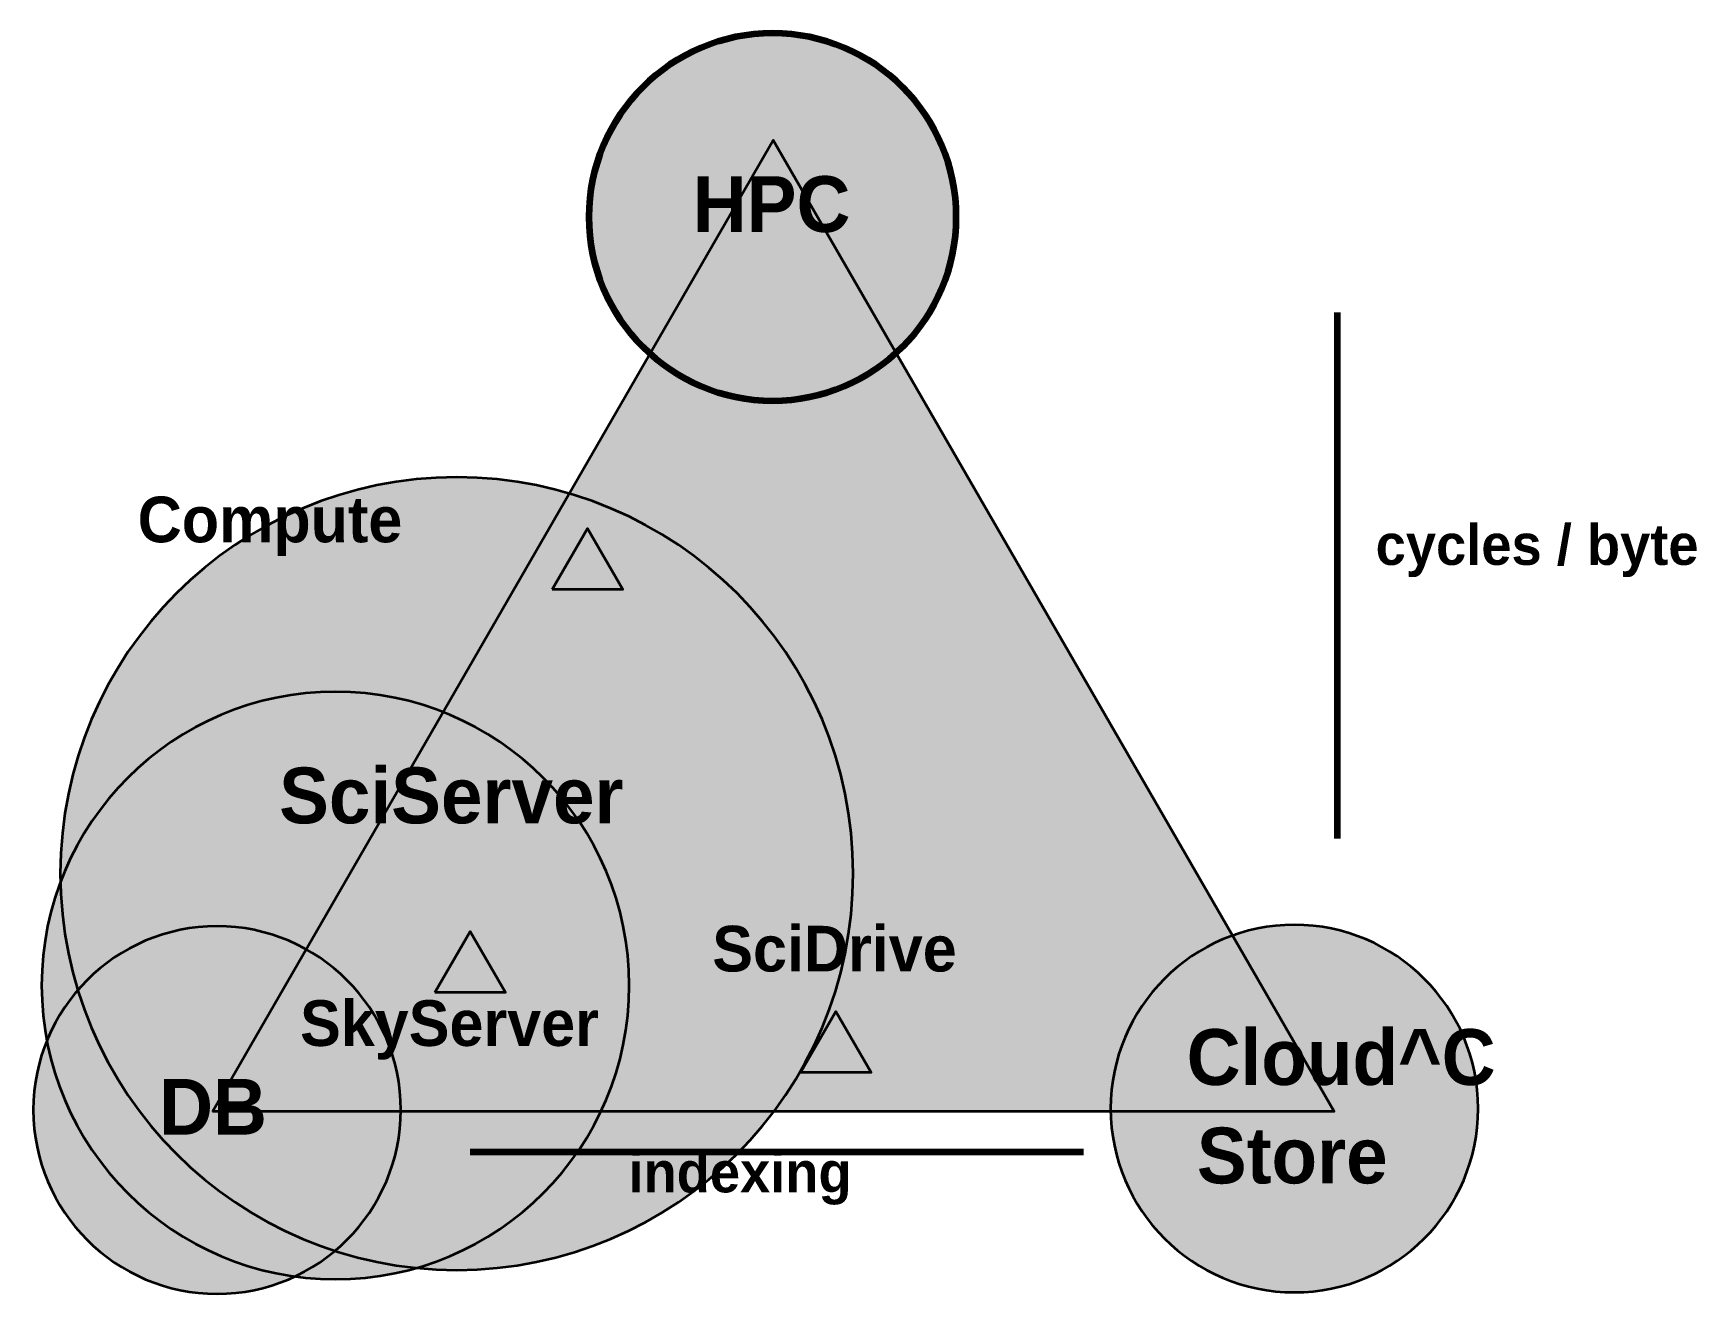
# Model space of a CAD drawing. Header units: inches. Extents: x 1.5 to 13.9, y 0.8 to 10.2.
import ezdxf

# ---------------------------------------------------------------- set-up
doc = ezdxf.new("R2010")
doc.units = ezdxf.units.IN
doc.header["$MEASUREMENT"] = 0
doc.layers.add('Layer 1\xa0Image', color=7, linetype='Continuous')

msp = doc.modelspace()

# ---------------------------------------------------------------- hatches: boundary and pattern name
at = {"layer": 'Layer 1\xa0Image', "true_color": 0x4f81bd}
h = msp.add_hatch(color=163, dxfattribs=at)
h.dxf.hatch_style = 2
edge = h.paths.add_edge_path()
edge.add_spline(control_points=[(8.414, 8.837), (8.414, 8.081), (7.802, 7.469), (7.046, 7.469), (6.291, 7.469), (5.678, 8.081), (5.678, 8.837), (5.678, 9.592), (6.291, 10.205), (7.046, 10.205), (7.802, 10.205), (8.414, 9.592), (8.414, 8.837)], knot_values=[0, 0, 0, 0, 1, 1, 1, 2, 2, 2, 3, 3, 3, 4, 4, 4, 4], degree=3, periodic=1)
at = {"layer": 'Layer 1\xa0Image', "true_color": 0xf2f2f2}
h = msp.add_hatch(color=7, dxfattribs=at)
h.dxf.hatch_style = 2
h.paths.add_polyline_path([(2.875, 2.177), (7.051, 9.41), (11.226, 2.177)])
at = {"layer": 'Layer 1\xa0Image', "true_color": 0x4f81bd}
h = msp.add_hatch(color=163, dxfattribs=at)
h.dxf.hatch_style = 2
edge = h.paths.add_edge_path()
edge.add_spline(control_points=[(7.646, 3.948), (7.646, 2.318), (6.324, 0.996), (4.694, 0.996), (3.064, 0.996), (1.743, 2.318), (1.743, 3.948), (1.743, 5.578), (3.064, 6.899), (4.694, 6.899), (6.324, 6.899), (7.646, 5.578), (7.646, 3.948)], knot_values=[0, 0, 0, 0, 1, 1, 1, 2, 2, 2, 3, 3, 3, 4, 4, 4, 4], degree=3, periodic=1)
at = {"layer": 'Layer 1\xa0Image', "true_color": 0x00b050}
h = msp.add_hatch(color=114, dxfattribs=at)
h.dxf.hatch_style = 2
h.paths.add_polyline_path([(5.405, 6.062), (5.668, 6.517), (5.931, 6.062)])
at = {"layer": 'Layer 1\xa0Image', "true_color": 0x4f81bd}
h = msp.add_hatch(color=163, dxfattribs=at)
h.dxf.hatch_style = 2
edge = h.paths.add_edge_path()
edge.add_spline(control_points=[(5.979, 3.115), (5.979, 1.906), (5, 0.927), (3.792, 0.927), (2.584, 0.927), (1.604, 1.906), (1.604, 3.115), (1.604, 4.323), (2.584, 5.302), (3.792, 5.302), (5, 5.302), (5.979, 4.323), (5.979, 3.115)], knot_values=[0, 0, 0, 0, 1, 1, 1, 2, 2, 2, 3, 3, 3, 4, 4, 4, 4], degree=3, periodic=1)
h = msp.add_hatch(color=163, dxfattribs=at)
h.dxf.hatch_style = 2
edge = h.paths.add_edge_path()
edge.add_spline(control_points=[(4.278, 2.188), (4.278, 1.432), (3.665, 0.819), (2.91, 0.819), (2.154, 0.819), (1.542, 1.432), (1.542, 2.188), (1.542, 2.943), (2.154, 3.556), (2.91, 3.556), (3.665, 3.556), (4.278, 2.943), (4.278, 2.188)], knot_values=[0, 0, 0, 0, 1, 1, 1, 2, 2, 2, 3, 3, 3, 4, 4, 4, 4], degree=3, periodic=1)
at = {"layer": 'Layer 1\xa0Image', "true_color": 0xff0000}
h = msp.add_hatch(color=1, dxfattribs=at)
h.dxf.hatch_style = 2
h.paths.add_polyline_path([(4.532, 3.062), (4.795, 3.517), (5.058, 3.062)])
at = {"layer": 'Layer 1\xa0Image', "true_color": 0x4f81bd}
h = msp.add_hatch(color=163, dxfattribs=at)
h.dxf.hatch_style = 2
edge = h.paths.add_edge_path()
edge.add_spline(control_points=[(12.299, 2.198), (12.299, 1.442), (11.686, 0.83), (10.931, 0.83), (10.175, 0.83), (9.563, 1.442), (9.563, 2.198), (9.563, 2.953), (10.175, 3.566), (10.931, 3.566), (11.686, 3.566), (12.299, 2.953), (12.299, 2.198)], knot_values=[0, 0, 0, 0, 1, 1, 1, 2, 2, 2, 3, 3, 3, 4, 4, 4, 4], degree=3, periodic=1)
at = {"layer": 'Layer 1\xa0Image', "true_color": 0xff9933}
h = msp.add_hatch(color=30, dxfattribs=at)
h.dxf.hatch_style = 2
h.paths.add_polyline_path([(7.254, 2.467), (7.517, 2.922), (7.78, 2.467)])

# ---------------------------------------------------------------- linework, layer by layer
at = {"layer": 'Layer 1\xa0Image', "color": 5, "lineweight": 35, "true_color": 0x0000ff}
msp.add_lwpolyline([(2.875, 2.177), (7.051, 9.41), (11.226, 2.177), (2.875, 2.177)], dxfattribs=at)
at = {"layer": 'Layer 1\xa0Image', "color": 7, "lineweight": 106, "true_color": 0xffffff}
for points in [[(11.25, 8.125), (11.25, 4.208)], [(4.795, 1.875), (9.361, 1.875)]]:
    msp.add_lwpolyline(points, dxfattribs=at)
at = {"layer": 'Layer 1\xa0Image', "color": 157, "lineweight": 35, "true_color": 0x385d8a}
for points in [[(5.405, 6.062), (5.668, 6.517), (5.931, 6.062), (5.405, 6.062)], [(4.532, 3.062), (4.795, 3.517), (5.058, 3.062), (4.532, 3.062)], [(7.254, 2.467), (7.517, 2.922), (7.78, 2.467), (7.254, 2.467)]]:
    msp.add_lwpolyline(points, dxfattribs=at)
at = {"layer": 'Layer 1\xa0Image', "color": 157, "lineweight": 106, "true_color": 0x385d8a}
msp.add_open_spline([(8.414, 8.837), (8.414, 8.081), (7.802, 7.469), (7.046, 7.469), (6.291, 7.469), (5.678, 8.081), (5.678, 8.837), (5.678, 9.592), (6.291, 10.205), (7.046, 10.205), (7.802, 10.205), (8.414, 9.592), (8.414, 8.837)], degree=3, knots=[0, 0, 0, 0, 1, 1, 1, 2, 2, 2, 3, 3, 3, 4, 4, 4, 4], dxfattribs=at)
at = {"layer": 'Layer 1\xa0Image', "color": 157, "lineweight": 35, "true_color": 0x385d8a}
for points in [[(7.646, 3.948), (7.646, 2.318), (6.324, 0.996), (4.694, 0.996), (3.064, 0.996), (1.743, 2.318), (1.743, 3.948), (1.743, 5.578), (3.064, 6.899), (4.694, 6.899), (6.324, 6.899), (7.646, 5.578), (7.646, 3.948)], [(5.979, 3.115), (5.979, 1.906), (5, 0.927), (3.792, 0.927), (2.584, 0.927), (1.604, 1.906), (1.604, 3.115), (1.604, 4.323), (2.584, 5.302), (3.792, 5.302), (5, 5.302), (5.979, 4.323), (5.979, 3.115)], [(4.278, 2.188), (4.278, 1.432), (3.665, 0.819), (2.91, 0.819), (2.154, 0.819), (1.542, 1.432), (1.542, 2.188), (1.542, 2.943), (2.154, 3.556), (2.91, 3.556), (3.665, 3.556), (4.278, 2.943), (4.278, 2.188)], [(12.299, 2.198), (12.299, 1.442), (11.686, 0.83), (10.931, 0.83), (10.175, 0.83), (9.563, 1.442), (9.563, 2.198), (9.563, 2.953), (10.175, 3.566), (10.931, 3.566), (11.686, 3.566), (12.299, 2.953), (12.299, 2.198)]]:
    msp.add_open_spline(points, degree=3, knots=[0, 0, 0, 0, 1, 1, 1, 2, 2, 2, 3, 3, 3, 4, 4, 4, 4], dxfattribs=at)

# ---------------------------------------------------------------- texts
at = {"layer": 'Layer 1\xa0Image', "color": 18, "true_color": 0x000000, "char_height": 0.41556, "attachment_point": 7}
for s, insert in [('\\fMyriad Pro|b1|i0|c0|p34;\\W1;HPC', (6.452, 8.719)), ('\\fMyriad Pro|b1|i0|c0|p34;\\W1;SciServer', (3.372, 4.316)), ('\\fMyriad Pro|b1|i0|c0|p34;\\W1;Cloud^C', (10.129, 2.368)), ('\\fMyriad Pro|b1|i0|c0|p34;\\W1;DB', (2.479, 2.004)), ('\\fMyriad Pro|b1|i0|c0|p34;\\W1;Store', (10.205, 1.635))]:
    msp.add_mtext(s, dxfattribs=dict(at, insert=insert))
at = {"layer": 'Layer 1\xa0Image', "color": 114, "true_color": 0x00b050, "insert": (2.319, 6.312), "char_height": 0.34, "attachment_point": 7}
msp.add_mtext('\\fMyriad Pro|b1|i0|c0|p34;\\W1;Compute', dxfattribs=at)
at = {"layer": 'Layer 1\xa0Image', "color": 7, "true_color": 0xffffff, "char_height": 0.30222, "attachment_point": 7}
for s, insert in [('\\fMyriad Pro|b1|i0|c0|p34;\\W1;cycles / byte', (11.536, 6.155)), ('\\fMyriad Pro|b1|i0|c0|p34;\\W1;indexing', (5.973, 1.481))]:
    msp.add_mtext(s, dxfattribs=dict(at, insert=insert))
at = {"layer": 'Layer 1\xa0Image', "color": 30, "true_color": 0xff9933, "insert": (6.597, 3.214), "char_height": 0.34, "attachment_point": 7}
msp.add_mtext('\\fMyriad Pro|b1|i0|c0|p34;\\W1;SciDrive', dxfattribs=at)
at = {"layer": 'Layer 1\xa0Image', "color": 1, "true_color": 0xff0000, "insert": (3.528, 2.562), "char_height": 0.34, "attachment_point": 7}
msp.add_mtext('\\fMyriad Pro|b1|i0|c0|p34;\\W1;SkyServer', dxfattribs=at)

doc.saveas('drawing.dxf')
